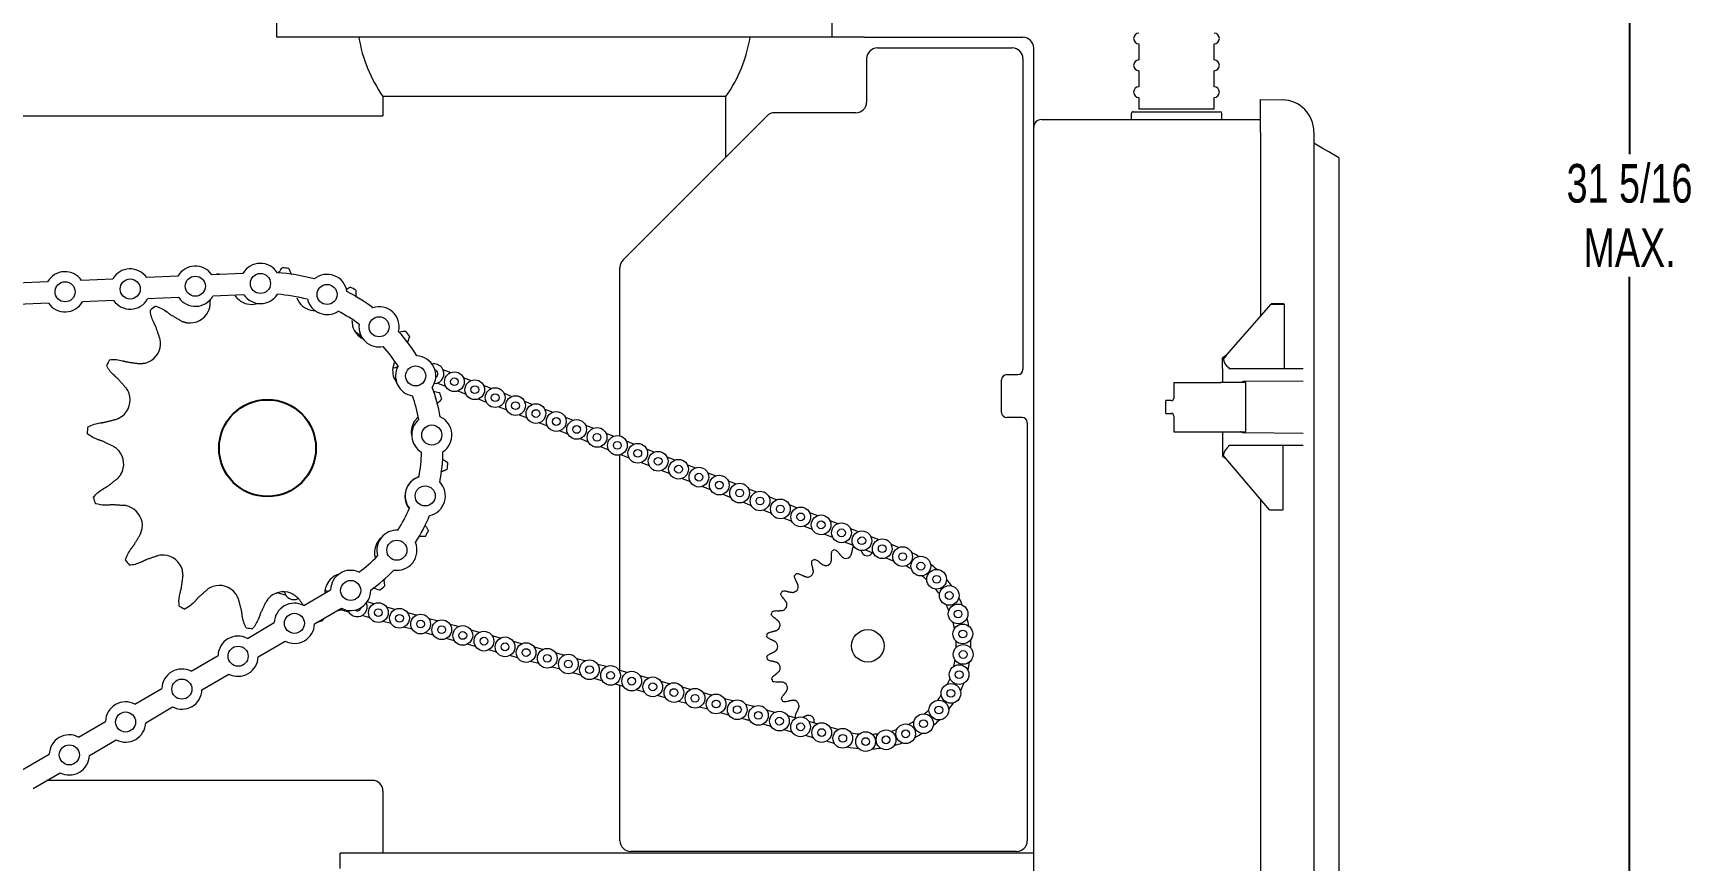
# Model space of a CAD drawing. Header units: inches. Extents: x 1.2 to 26.6, y 5.8 to 19.7.
# Drawn here: x 8.32 to 14.76, y 11.99 to 15.21 of the extents above; entities that cross this region are included whole.
import ezdxf

# ---------------------------------------------------------------- set-up
doc = ezdxf.new("R2010")
doc.units = ezdxf.units.IN
doc.header["$MEASUREMENT"] = 0
doc.header["$PDSIZE"] = -1
doc.layers.add('DIM', color=1, linetype='Continuous')
doc.styles.add('SLDTEXTSTYLE0', font='ARIAL.TTF', dxfattribs={"width": 0.7})
doc.dimstyles.new('SLDDIMSTYLE0', dxfattribs={"dimtxt": 0.15, "dimasz": 0.15, "dimexe": 0, "dimexo": 0.0625, "dimgap": 0.0375, "dimtad": 0, "dimtih": 1, "dimtoh": 1, "dimdec": 3, "dimlfac": 3, "dimrnd": 1e-09, "dimzin": 12, "dimdsep": 46, "dimtxsty": 'SLDTEXTSTYLE0', "dimsah": 1, "dimcen": 0.09, "dimadec": 0, "dimazin": 0, "dimtfac": 1, "dimtdec": 3, "dimtofl": 0, "dimtmove": 0, "dimatfit": 3, "dimfxl": 0, "dimtolj": 1, "dimtzin": 12, "dimarcsym": 0})
doc.dimstyles.new('SLDDIMSTYLE1', dxfattribs={"dimtxt": 0.15, "dimasz": 0.15, "dimexe": 0, "dimexo": 0.0625, "dimgap": 0.0375, "dimtad": 0, "dimtih": 1, "dimtoh": 1, "dimdec": 3, "dimlfac": 3, "dimrnd": 1e-09, "dimzin": 12, "dimdsep": 46, "dimtxsty": 'SLDTEXTSTYLE0', "dimsah": 1, "dimcen": 0.09, "dimadec": 0, "dimazin": 0, "dimlim": 1, "dimtm": 1, "dimtfac": 1, "dimtdec": 3, "dimtofl": 0, "dimtmove": 0, "dimatfit": 3, "dimfxl": 0, "dimtolj": 1, "dimtzin": 12, "dimarcsym": 0})

# ---------------------------------------------------------------- blocks, each defined once
blk = doc.blocks.new('*D7')
at = {"color": 0, "linetype": 'ByBlock', "lineweight": -2}
for p, q in [((10.3387, 19.7197), (3.452, 19.7197)), ((3.452, 19.5697), (3.452, 17.6519)), ((3.452, 15.2541), (3.452, 17.1718)), ((1.2261, 15.1041), (3.452, 15.1041))]:
    blk.add_line(p, q, dxfattribs=at)
at = {"color": 0, "linetype": 'ByBlock'}
for points in [[(3.452, 19.7197), (3.427, 19.5697), (3.477, 19.5697)], [(3.452, 15.1041), (3.427, 15.2541), (3.477, 15.2541)]]:
    blk.add_solid(points, dxfattribs=at)
at = {"layer": 'DEFPOINTS', "color": 0, "linetype": 'ByBlock'}
for p in [(10.4012, 19.7197), (1.1636, 15.1041)]:
    blk.add_point(p, dxfattribs=at)
at = {"color": 0, "linetype": 'ByBlock', "insert": (3.452, 17.4119), "char_height": 0.15, "attachment_point": 5, "style": 'SLDTEXTSTYLE0'}
blk.add_mtext('\\A1;\\S13 7\\/8"^ 12 7\\/8";', dxfattribs=at)
blk = doc.blocks.new('*D9')
at = {"color": 0, "linetype": 'ByBlock', "lineweight": -2}
for p, q in [((11.3413, 19.7197), (14.5199, 19.7197)), ((14.5199, 19.5697), (14.5199, 14.7352)), ((14.5199, 9.4231), (14.5199, 14.2576)), ((13.1474, 9.2731), (14.5199, 9.2731))]:
    blk.add_line(p, q, dxfattribs=at)
at = {"color": 0, "linetype": 'ByBlock'}
for points in [[(14.5199, 19.7197), (14.4949, 19.5697), (14.5449, 19.5697)], [(14.5199, 9.2731), (14.4949, 9.4231), (14.5449, 9.4231)]]:
    blk.add_solid(points, dxfattribs=at)
at = {"layer": 'DEFPOINTS', "color": 0, "linetype": 'ByBlock'}
for p in [(11.2788, 19.7197), (13.0849, 9.2731)]:
    blk.add_point(p, dxfattribs=at)
at = {"color": 0, "linetype": 'ByBlock', "insert": (14.5199, 14.4964), "char_height": 0.15, "attachment_point": 5, "style": 'SLDTEXTSTYLE0'}
blk.add_mtext('31 5/16\\PMAX.', dxfattribs=at)

msp = doc.modelspace()

# ---------------------------------------------------------------- linework, layer by layer
at = {"color": 7, "linetype": 'Continuous', "lineweight": 15}
for p, q in [((11.04548, 15.188989), (9.261303, 15.188989)), ((11.544713, 15.188989), (11.04548, 15.188989)), ((11.544713, 15.188989), (11.554714, 15.188989)), ((11.554714, 15.188989), (12.16238, 15.188989)), ((11.59638, 15.147322), (12.120714, 15.147322)), ((12.204047, 14.839256), (12.204047, 15.147322)), ((11.554714, 15.105655), (11.554714, 14.937322)), ((12.16238, 15.105655), (12.16238, 14.657322)), ((11.00797, 14.958655), (9.674636, 14.958655)), ((8.217636, 14.883656), (9.674636, 14.883656)), ((11.16751, 14.883452), (10.607918, 14.323859)), ((11.513047, 14.895655), (11.196973, 14.895655)), ((12.583521, 14.869189), (12.583521, 14.892522)), ((12.59002, 14.899189), (12.923731, 14.899189)), ((12.90488, 14.909189), (12.613213, 14.909189)), ((12.923731, 14.899189), (12.929047, 14.899189)), ((13.084907, 14.947059), (13.170422, 14.945566)), ((13.084907, 14.818422), (13.084907, 14.947059)), ((12.204047, 13.449801), (12.204047, 14.839256)), ((12.23398, 14.869189), (12.240647, 14.869189)), ((12.240647, 14.869189), (13.084907, 14.869189)), ((13.293241, 14.820585), (13.293241, 14.818422)), ((13.084907, 14.818422), (13.084907, 14.104145)), ((13.293241, 14.818422), (13.293241, 9.401756)), ((12.16238, 14.657322), (12.16238, 13.897655)), ((8.624431, 14.249278), (8.503479, 14.24411)), ((8.877533, 14.260092), (8.756581, 14.254924)), ((9.130636, 14.270906), (9.009684, 14.265738)), ((10.595713, 13.639819), (10.595713, 14.294397)), ((8.371328, 14.238464), (8.250377, 14.233296)), ((8.88109, 14.176834), (8.760139, 14.171666)), ((9.134193, 14.187648), (9.013241, 14.182481)), ((8.374885, 14.155206), (8.253934, 14.150039)), ((8.321085, 14.152908), (8.321115, 14.152891)), ((8.627988, 14.16602), (8.507036, 14.160853)), ((12.952558, 13.952503), (13.126461, 14.151755)), ((13.177959, 14.151755), (13.177959, 13.901755)), ((9.590918, 14.021522), (9.594619, 14.020078)), ((12.952558, 13.952503), (12.938427, 13.943451)), ((12.938427, 13.901029), (12.938427, 13.943451)), ((12.940364, 13.938532), (12.94061, 13.938161)), ((12.940364, 13.938532), (12.94061, 13.938532)), ((12.94061, 13.938532), (12.952699, 13.952503)), ((12.952699, 13.95229), (12.94061, 13.938161)), ((12.94061, 13.938161), (12.94061, 13.938532)), ((12.952558, 13.952503), (12.952699, 13.952503)), ((12.952699, 13.952503), (12.952699, 13.95229)), ((9.728681, 13.906924), (9.73114, 13.905964)), ((9.907649, 13.897903), (9.938726, 13.885773)), ((9.986832, 13.866998), (10.017909, 13.854869)), ((12.079047, 13.730989), (12.079047, 13.857655)), ((12.099047, 13.877655), (12.14238, 13.877655)), ((12.962377, 13.904748), (12.962377, 13.901755)), ((12.962377, 13.901755), (12.96838, 13.901755)), ((12.96838, 13.901755), (12.991714, 13.901755)), ((12.991714, 13.901755), (13.007563, 13.901755)), ((13.007563, 13.901755), (13.250788, 13.901755)), ((13.024353, 13.852142), (13.250788, 13.854118)), ((9.887046, 13.845114), (9.918123, 13.832985)), ((9.966228, 13.81421), (9.997305, 13.80208)), ((10.066014, 13.836093), (10.097091, 13.823964)), ((10.145197, 13.805188), (10.176274, 13.793059)), ((12.748381, 13.847589), (12.748381, 13.786755)), ((12.748381, 13.847589), (12.911714, 13.847589)), ((12.911714, 13.847589), (12.931713, 13.847589)), ((13.02838, 13.847589), (12.931713, 13.847589)), ((10.045411, 13.783305), (10.076488, 13.771175)), ((10.124593, 13.7524), (10.155671, 13.74027)), ((10.22438, 13.774283), (10.255457, 13.762154)), ((10.303562, 13.743378), (10.334639, 13.731249)), ((12.717813, 13.726755), (12.717813, 13.776755)), ((12.731147, 13.776755), (12.717813, 13.776755)), ((12.717813, 13.726755), (12.731147, 13.726755)), ((12.73838, 13.776755), (12.731147, 13.776755)), ((12.731147, 13.726755), (12.73838, 13.726755)), ((10.203776, 13.721495), (10.234853, 13.709366)), ((10.282959, 13.69059), (10.314036, 13.678461)), ((10.362141, 13.659685), (10.393218, 13.647556)), ((10.382745, 13.712474), (10.413822, 13.700344)), ((10.461927, 13.681569), (10.493005, 13.669439)), ((12.159047, 13.710989), (12.099047, 13.710989)), ((12.179047, 13.690989), (12.179047, 12.065841)), ((12.748381, 13.716755), (12.748381, 13.655922)), ((10.441324, 13.62878), (10.472401, 13.616651)), ((10.520507, 13.597875), (10.551584, 13.585746)), ((10.54111, 13.650664), (10.572187, 13.638535)), ((10.620293, 13.619759), (10.65137, 13.60763)), ((12.748381, 13.655922), (12.911714, 13.655922)), ((12.911714, 13.655922), (12.931713, 13.655922)), ((12.931713, 13.655922), (13.02838, 13.655922)), ((12.938435, 13.602482), (12.938435, 13.56002)), ((12.962743, 13.598967), (12.962743, 13.601755)), ((12.96838, 13.601755), (12.962743, 13.601755)), ((12.991714, 13.601755), (12.96838, 13.601755)), ((13.007563, 13.601755), (12.991714, 13.601755)), ((13.250788, 13.601755), (13.007563, 13.601755)), ((13.250788, 13.649393), (13.024353, 13.651369)), ((13.174077, 13.351755), (13.174077, 13.601755)), ((10.595713, 12.727958), (10.595713, 13.565687)), ((10.599689, 13.566971), (10.630766, 13.554841)), ((10.678872, 13.536066), (10.709949, 13.523936)), ((10.699475, 13.588854), (10.730552, 13.576725)), ((10.778658, 13.557949), (10.809735, 13.54582)), ((12.952699, 13.550681), (12.938435, 13.56002)), ((12.952699, 13.550681), (12.940489, 13.565104)), ((13.121093, 13.351755), (12.952699, 13.550681)), ((10.758055, 13.505161), (10.789132, 13.493032)), ((10.837237, 13.474256), (10.868315, 13.462127)), ((10.857841, 13.527044), (10.888917, 13.514915)), ((10.937023, 13.49614), (10.9681, 13.48401)), ((10.91642, 13.443351), (10.947497, 13.431222)), ((10.995603, 13.412446), (11.026679, 13.400317)), ((11.016205, 13.465235), (11.047283, 13.453105)), ((11.095388, 13.43433), (11.126465, 13.4222)), ((11.174571, 13.403425), (11.205648, 13.391296)), ((12.204047, 9.380922), (12.204047, 13.449801)), ((11.074785, 13.381541), (11.105862, 13.369412)), ((11.153968, 13.350637), (11.185045, 13.338507)), ((11.253753, 13.37252), (11.284831, 13.360391)), ((11.332936, 13.341615), (11.364013, 13.329486)), ((13.084907, 13.394501), (13.084907, 10.820812)), ((13.121093, 13.351755), (13.172012, 13.351755)), ((13.174077, 13.351755), (13.172012, 13.351755)), ((11.233151, 13.319732), (11.264227, 13.307602)), ((11.312333, 13.288827), (11.34341, 13.276697)), ((11.412119, 13.31071), (11.443196, 13.298581)), ((11.491301, 13.279805), (11.522379, 13.267676)), ((11.391516, 13.257922), (11.422593, 13.245793)), ((11.470699, 13.227017), (11.501775, 13.214888)), ((11.570484, 13.248901), (11.601561, 13.236771)), ((11.649667, 13.217996), (11.680744, 13.205866)), ((11.549881, 13.196112), (11.580958, 13.183983)), ((11.629064, 13.165207), (11.660141, 13.153078)), ((9.29638, 13.020933), (9.264178, 13.029648)), ((9.366584, 12.980301), (9.471097, 13.041402)), ((9.460512, 13.035214), (9.449367, 13.03823)), ((9.408643, 12.90836), (9.513155, 12.969461)), ((9.542523, 12.954311), (9.510321, 12.963027)), ((9.639375, 12.986802), (9.61319, 12.99389)), ((9.721423, 12.964595), (9.689222, 12.973311)), ((9.803471, 12.942388), (9.771269, 12.951103)), ((9.147883, 12.852443), (9.252396, 12.913544)), ((9.624571, 12.932104), (9.592369, 12.940819)), ((9.706619, 12.909896), (9.674417, 12.918612)), ((9.788666, 12.887689), (9.756465, 12.896405)), ((9.885519, 12.920181), (9.853317, 12.928896)), ((9.967567, 12.897973), (9.935365, 12.906689)), ((9.189942, 12.780502), (9.294454, 12.841603)), ((9.870714, 12.865482), (9.838512, 12.874198)), ((9.952762, 12.843275), (9.92056, 12.851991)), ((10.034809, 12.821068), (10.002608, 12.829783)), ((10.049614, 12.875766), (10.017413, 12.884482)), ((10.131662, 12.853559), (10.099461, 12.862275)), ((10.21371, 12.831352), (10.181508, 12.840067)), ((8.929182, 12.724585), (9.033695, 12.785686)), ((10.116857, 12.79886), (10.084656, 12.807576)), ((10.198905, 12.776653), (10.166704, 12.785369)), ((10.280953, 12.754446), (10.248751, 12.763162)), ((10.295758, 12.809144), (10.263556, 12.81786)), ((10.377806, 12.786937), (10.345604, 12.795653)), ((10.459853, 12.76473), (10.427652, 12.773446)), ((8.971241, 12.652644), (9.075753, 12.713745)), ((10.363001, 12.732239), (10.330799, 12.740954)), ((10.445049, 12.710031), (10.412847, 12.718747)), ((10.527096, 12.687824), (10.494895, 12.69654)), ((10.541901, 12.742523), (10.5097, 12.751238)), ((10.623949, 12.720315), (10.591747, 12.729031)), ((10.705997, 12.698108), (10.673795, 12.706824)), ((8.710482, 12.596727), (8.814994, 12.657828)), ((10.609144, 12.665617), (10.576943, 12.674333)), ((10.595713, 12.065989), (10.595713, 12.669252)), ((10.691192, 12.64341), (10.65899, 12.652125)), ((10.77324, 12.621202), (10.741038, 12.629918)), ((10.788045, 12.675901), (10.755843, 12.684617)), ((10.870092, 12.653694), (10.837891, 12.66241)), ((10.95214, 12.631487), (10.919938, 12.640202)), ((8.75254, 12.524786), (8.857052, 12.585887)), ((10.855288, 12.598995), (10.823086, 12.607711)), ((10.937335, 12.576788), (10.905134, 12.585504)), ((11.034188, 12.609279), (11.001986, 12.617995)), ((11.116236, 12.587072), (11.084034, 12.595788)), ((11.198284, 12.564865), (11.166082, 12.573581)), ((8.491781, 12.468869), (8.596293, 12.52997)), ((11.019383, 12.554581), (10.987181, 12.563297)), ((11.101431, 12.532374), (11.069229, 12.541089)), ((11.183479, 12.510166), (11.151277, 12.518882)), ((11.280331, 12.542658), (11.248129, 12.551373)), ((11.362379, 12.52045), (11.330177, 12.529166)), ((11.444426, 12.498243), (11.412225, 12.506959)), ((8.533839, 12.396928), (8.638351, 12.458029)), ((11.265527, 12.487959), (11.233325, 12.496675)), ((11.347574, 12.465752), (11.315372, 12.474468)), ((11.429622, 12.443545), (11.39742, 12.45226)), ((8.27308, 12.341011), (8.377592, 12.402112)), ((8.315138, 12.26907), (8.41965, 12.33017)), ((9.63297, 12.300322), (8.368595, 12.300322)), ((9.507969, 11.957655), (9.507969, 12.017655)), ((12.204047, 12.017655), (9.507969, 12.017655)), ((12.137381, 12.024322), (10.63738, 12.024322))]:
    msp.add_line(p, q, dxfattribs=at)
msp.add_line((13.177959, 14.151755), (13.126461, 14.151755))
at = {"color": 7, "linetype": 'Continuous', "lineweight": 15, "flags": 128}
for points in [[(13.390712, 14.720481), (13.389905, 14.720946), (13.383448, 14.724674), (13.370542, 14.732126), (13.351194, 14.743296), (13.325421, 14.758176), (13.293241, 14.776756)], [(9.255831, 13.026524), (9.260873, 13.028143), (9.264178, 13.029648)], [(9.495009, 12.958852), (9.507016, 12.961522), (9.517158, 12.967522)]]:
    msp.add_lwpolyline(points, dxfattribs=at)
at = {"color": 7, "linetype": 'Continuous', "lineweight": 15}
for centre, radius in [((8.692285, 14.210472), 0.039), ((8.945387, 14.221286), 0.039), ((9.198489, 14.2321), 0.039), ((8.439182, 14.199658), 0.039), ((9.457424, 14.189369), 0.039), ((9.659579, 14.063555), 0.039), ((9.801834, 13.872612), 0.039), ((9.952477, 13.849991), 0.038333), ((9.952477, 13.849991), 0.015083), ((10.03166, 13.819087), 0.038333), ((10.03166, 13.819087), 0.015083), ((10.110842, 13.788182), 0.038333), ((10.110842, 13.788182), 0.015083), ((10.190025, 13.757277), 0.038333), ((10.190025, 13.757277), 0.015083), ((10.269208, 13.726372), 0.038333), ((10.269208, 13.726372), 0.015083), ((10.34839, 13.695467), 0.038333), ((9.864544, 13.642909), 0.039), ((10.34839, 13.695467), 0.015083), ((10.427573, 13.664562), 0.038333), ((10.427573, 13.664562), 0.015083), ((10.506756, 13.633657), 0.038333), ((10.506756, 13.633657), 0.015083), ((10.585938, 13.602753), 0.038333), ((10.585938, 13.602753), 0.015083), ((10.665121, 13.571848), 0.038333), ((10.665121, 13.571848), 0.015083), ((10.744303, 13.540943), 0.038333), ((10.744303, 13.540943), 0.015083), ((10.823486, 13.510038), 0.038333), ((10.823486, 13.510038), 0.015083), ((10.902669, 13.479133), 0.038333), ((10.902669, 13.479133), 0.015083), ((10.981851, 13.448228), 0.038333), ((9.839049, 13.406169), 0.039), ((10.981851, 13.448228), 0.015083), ((11.061034, 13.417323), 0.038333), ((11.061034, 13.417323), 0.015083), ((11.140217, 13.386419), 0.038333), ((11.140217, 13.386419), 0.015083), ((11.219399, 13.355514), 0.038333), ((11.219399, 13.355514), 0.015083), ((11.298582, 13.324609), 0.038333), ((11.298582, 13.324609), 0.015083), ((11.377765, 13.293704), 0.038333), ((11.377765, 13.293704), 0.015083), ((11.456947, 13.262799), 0.038333), ((11.456947, 13.262799), 0.015083), ((9.728869, 13.195086), 0.039), ((11.53613, 13.231894), 0.038333), ((11.53613, 13.231894), 0.015083), ((11.615312, 13.200989), 0.038333), ((11.615312, 13.200989), 0.015083), ((11.694495, 13.170084), 0.038333), ((11.694495, 13.170084), 0.015083), ((11.765287, 13.133272), 0.038333), ((11.765287, 13.133272), 0.015083), ((11.826606, 13.082216), 0.038333), ((11.826606, 13.082216), 0.015083), ((9.54922, 13.03881), 0.039), ((11.875632, 13.019263), 0.038333), ((11.875632, 13.019263), 0.015083), ((9.656896, 12.952707), 0.038333), ((9.656896, 12.952707), 0.015083), ((9.738944, 12.9305), 0.038333), ((11.910111, 12.947306), 0.038333), ((11.910111, 12.947306), 0.015083), ((9.330519, 12.910952), 0.039), ((9.738944, 12.9305), 0.015083), ((9.820992, 12.908293), 0.038333), ((9.820992, 12.908293), 0.015083), ((9.90304, 12.886086), 0.038333), ((9.90304, 12.886086), 0.015083), ((9.985087, 12.863878), 0.038333), ((11.55918, 12.823389), 0.063167), ((11.92846, 12.869653), 0.038333), ((9.111818, 12.783094), 0.039), ((9.985087, 12.863878), 0.015083), ((10.067135, 12.841671), 0.038333), ((10.067135, 12.841671), 0.015083), ((10.149183, 12.819464), 0.038333), ((10.149183, 12.819464), 0.015083), ((10.231231, 12.797257), 0.038333), ((11.929835, 12.789873), 0.038333), ((11.92846, 12.869653), 0.015083), ((10.231231, 12.797257), 0.015083), ((10.313278, 12.775049), 0.038333), ((10.313278, 12.775049), 0.015083), ((10.395326, 12.752842), 0.038333), ((10.395326, 12.752842), 0.015083), ((10.477374, 12.730635), 0.038333), ((11.929835, 12.789873), 0.015083), ((8.893117, 12.655236), 0.039), ((10.477374, 12.730635), 0.015083), ((10.559422, 12.708428), 0.038333), ((10.559422, 12.708428), 0.015083), ((10.64147, 12.68622), 0.038333), ((10.64147, 12.68622), 0.015083), ((10.723517, 12.664013), 0.038333), ((11.914172, 12.711634), 0.038333), ((11.914172, 12.711634), 0.015083), ((10.723517, 12.664013), 0.015083), ((10.805565, 12.641806), 0.038333), ((10.805565, 12.641806), 0.015083), ((10.887613, 12.619599), 0.038333), ((10.887613, 12.619599), 0.015083), ((10.969661, 12.597392), 0.038333), ((11.882191, 12.638532), 0.038333), ((11.882191, 12.638532), 0.015083), ((8.674417, 12.527378), 0.039), ((10.969661, 12.597392), 0.015083), ((11.051709, 12.575184), 0.038333), ((11.051709, 12.575184), 0.015083), ((11.133756, 12.552977), 0.038333), ((11.133756, 12.552977), 0.015083), ((11.215804, 12.53077), 0.038333), ((11.835363, 12.573927), 0.038333), ((11.835363, 12.573927), 0.015083), ((11.215804, 12.53077), 0.015083), ((11.297852, 12.508563), 0.038333), ((11.297852, 12.508563), 0.015083), ((11.3799, 12.486355), 0.038333), ((11.3799, 12.486355), 0.015083), ((11.461947, 12.464148), 0.038333), ((11.706358, 12.48156), 0.038333), ((11.77584, 12.520789), 0.038333), ((11.77584, 12.520789), 0.015083), ((8.455716, 12.39952), 0.039), ((11.461947, 12.464148), 0.015083), ((11.550603, 12.451321), 0.038333), ((11.550603, 12.451321), 0.015083), ((11.630111, 12.458044), 0.038333), ((11.630111, 12.458044), 0.015083), ((11.706358, 12.48156), 0.015083)]:
    msp.add_circle(centre, radius, dxfattribs=at)
msp.add_circle((9.22597, 13.591989), 0.188333)
for centre, radius, start, end in [((10.135871, 15.280632), 0.5625, 189.3765265, 214.9179749), ((10.546735, 15.280632), 0.5625, 325.0820251, 350.6234735), ((11.59638, 15.105655), 0.041667, 90, 180), ((12.120714, 15.105655), 0.041667, 0, 90), ((12.16238, 15.147322), 0.041667, 0, 90), ((12.613214, 15.184189), 0.020833, 90, 270), ((12.90488, 15.184189), 0.020833, 270, 90), ((12.613214, 15.080022), 0.020833, 90, 270), ((12.90488, 15.080022), 0.020833, 270, 90), ((12.613214, 14.975855), 0.020833, 90, 270), ((12.90488, 14.975855), 0.020833, 270, 90), ((11.196973, 14.853989), 0.041667, 90, 135), ((11.513047, 14.937322), 0.041667, 270, 0), ((12.929047, 14.892522), 0.006667, 0, 90), ((13.168241, 14.820585), 0.125, 0, 89), ((12.23398, 14.839255), 0.029933, 90, 180), ((9.198489, 14.2321), 0.078167, 31.746566, 150.2348167), ((10.63738, 14.294397), 0.041667, 135, 180), ((8.439182, 14.199658), 0.078167, 34.6582139, 150.2348167), ((8.692285, 14.210472), 0.078167, 34.6582139, 150.2348167), ((8.945387, 14.221286), 0.078167, 34.6582139, 150.2348167), ((9.22597, 13.591989), 0.703417, 105.7645248, 106.4987297), ((9.22584, 13.591951), 0.6824, 74.5446145, 86.713529), ((9.22597, 13.591989), 0.703417, 83.2645248, 85.3273031), ((9.457424, 14.189369), 0.078167, 8.1116789, 129.5115776), ((8.945387, 14.221286), 0.078167, 214.6582139, 330.2348167), ((9.198489, 14.2321), 0.078167, 214.6582139, 327.2267019), ((9.22584, 13.591951), 0.599067, 74.9307355, 86.3274081), ((9.22584, 13.591951), 0.6824, 53.1279479, 63.0786419), ((9.22597, 13.591989), 0.703417, 60.7645248, 62.8273031), ((8.439182, 14.199658), 0.078167, 214.6582139, 330.2348167), ((8.692285, 14.210472), 0.078167, 214.6582139, 330.2348167), ((9.22597, 13.591989), 0.703417, 128.2645248, 130.3273031), ((8.924712, 14.157478), 0.079058, 262.2932133, 333.7986146), ((9.164047, 14.229718), 0.079058, 239.7932133, 288.0788865), ((9.412809, 14.204871), 0.079058, 217.2932133, 269.3492945), ((9.457424, 14.189369), 0.078167, 194.0314417, 303.5918148), ((9.22584, 13.591951), 0.599067, 53.5140688, 62.692521), ((9.659579, 14.063555), 0.078167, 346.6950122, 108.0949109), ((9.633127, 14.086717), 0.079058, 194.7932133, 243.126136), ((9.659579, 14.063555), 0.078167, 172.614775, 282.1751481), ((9.22597, 13.591989), 0.703417, 38.2645248, 40.3273031), ((8.731241, 13.999146), 0.079058, 284.7932133, 356.2986146), ((9.556564, 14.004516), 0.038333, 22.557936, 71.5101853), ((9.22584, 13.591951), 0.599067, 32.0974021, 41.2758543), ((9.22584, 13.591951), 0.6824, 31.7112812, 41.6619753), ((9.22597, 13.591989), 0.703417, 150.7645248, 152.8273031), ((9.801834, 13.872612), 0.078167, 325.2783456, 86.6782442), ((9.873295, 13.880896), 0.038333, 271.0499784, 102.1760083), ((9.791458, 13.893246), 0.079057, 172.2932133, 217.3224168), ((9.714929, 13.942706), 0.038333, 267.5269977, 297.198906), ((9.801834, 13.872612), 0.078167, 151.1981083, 260.7584815), ((9.873295, 13.880896), 0.015083, 295.6337112, 77.5922754), ((12.099047, 13.857655), 0.02, 90, 180), ((12.14238, 13.897655), 0.02, 270, 0), ((8.613088, 13.778829), 0.079058, 307.2932133, 18.7986146), ((9.22584, 13.591951), 0.599067, 10.6807355, 19.8591877), ((9.22584, 13.591951), 0.6824, 10.2946145, 20.2453086), ((9.22597, 13.591989), 0.703417, 15.7645248, 17.8273031), ((12.099047, 13.730989), 0.02, 180, 270), ((12.73838, 13.786755), 0.01, 270, 0), ((12.73838, 13.716755), 0.01, 0, 90), ((9.22597, 13.591989), 0.703417, 173.2645248, 175.3273031), ((9.863699, 13.653911), 0.079058, 149.7932133, 193.0219271), ((9.864544, 13.642909), 0.078167, 129.7814417, 239.3418148), ((9.864544, 13.642909), 0.078167, 303.8616789, 65.2615776), ((12.159047, 13.690989), 0.02, 0, 90), ((8.58824, 13.530067), 0.079058, 329.7932133, 41.2986146), ((9.22584, 13.591951), 0.599067, 349.2640688, 358.442521), ((9.22584, 13.591951), 0.6824, 348.8779479, 358.8286419), ((9.22597, 13.591989), 0.703417, 353.2645248, 355.3273031), ((9.838852, 13.405149), 0.079058, 127.2932133, 198.7986146), ((9.839049, 13.406169), 0.078167, 108.364775, 217.9251481), ((9.839049, 13.406169), 0.078167, 282.4450122, 43.8449109), ((9.22597, 13.591989), 0.703417, 195.7645248, 197.8273031), ((8.660481, 13.290732), 0.079058, 352.2932133, 63.7986146), ((9.22584, 13.591951), 0.599067, 327.8474021, 337.0258543), ((9.728869, 13.195086), 0.078167, 86.9481083, 196.5084815), ((9.22584, 13.591951), 0.6824, 327.4612812, 337.4119753), ((9.720698, 13.184831), 0.079058, 132.7981956, 176.2986146), ((9.728869, 13.195086), 0.078167, 261.0283456, 22.4282442), ((9.22597, 13.591989), 0.703417, 330.7645248, 332.8273031), ((9.22597, 13.591989), 0.703417, 218.2645248, 220.3273031), ((8.818812, 13.09726), 0.079058, 14.7932133, 86.2986146), ((9.22584, 13.591951), 0.599067, 306.4307355, 315.6091877), ((11.55918, 12.823389), 0.394802, 121.6990887, 123.3303387), ((11.395541, 13.157622), 0.022275, 265.5613561, 326.6109285), ((11.55918, 12.823389), 0.394802, 108.8419459, 110.4731958), ((11.474018, 13.185655), 0.022275, 252.7042132, 313.7537856), ((11.556765, 13.195523), 0.022275, 239.8470704, 300.8966428), ((11.55918, 12.823389), 0.4005, 60.2042335, 64.8468232), ((9.527227, 13.0265), 0.079058, 108.0180204, 153.7986146), ((9.54922, 13.03881), 0.078167, 65.5314417, 178.0999296), ((9.22584, 13.591951), 0.6824, 306.0446145, 315.9953086), ((11.55918, 12.823389), 0.394802, 134.5562316, 136.1874816), ((11.32527, 13.112829), 0.022275, 278.4184989, 339.4680713), ((11.55918, 12.823389), 0.343833, 60.50814, 64.5429167), ((11.55918, 12.823389), 0.343833, 48.2004477, 52.2352244), ((11.55918, 12.823389), 0.4005, 47.8965412, 52.5391309), ((11.55918, 12.823389), 0.4005, 35.5888489, 40.2314386), ((9.03913, 12.979107), 0.079058, 37.2932133, 108.7986146), ((9.287892, 12.954259), 0.079058, 59.7932133, 131.2986146), ((9.328705, 13.041536), 0.038333, 192.4927873, 295.4888105), ((9.54922, 13.03881), 0.078167, 242.5233269, 1.0115776), ((9.22597, 13.591989), 0.703417, 308.2645248, 310.3273031), ((11.55918, 12.823389), 0.394802, 147.4133744, 149.0446244), ((11.266728, 13.053522), 0.022275, 291.2756418, 352.3252142), ((11.55918, 12.823389), 0.343833, 35.8927554, 39.9275321), ((9.22597, 13.591989), 0.703417, 240.7645248, 242.8273031), ((9.330519, 12.910952), 0.078167, 62.5233269, 178.0999296), ((9.574848, 12.974914), 0.038333, 200.7820433, 22.9288019), ((9.574848, 12.974914), 0.015083, 235.2499545, 348.4608908), ((11.55918, 12.823389), 0.394802, 160.2705173, 161.9017673), ((11.222851, 12.982676), 0.022275, 304.1327846, 5.182357), ((11.55918, 12.823389), 0.343833, 23.5850631, 27.6198398), ((11.55918, 12.823389), 0.4005, 23.2811566, 27.9237463), ((9.22597, 13.591989), 0.703417, 263.2645248, 265.3273031), ((9.330519, 12.910952), 0.078167, 242.5233269, 358.0999296), ((9.22597, 13.591989), 0.703417, 286.2594139, 287.8273031), ((11.195839, 12.903842), 0.022275, 316.9899275, 18.0394999), ((11.55918, 12.823389), 0.343833, 11.2773708, 15.3121475), ((11.55918, 12.823389), 0.4005, 10.9734643, 15.616054), ((9.111818, 12.783094), 0.078167, 62.5233269, 178.0999296), ((11.55918, 12.823389), 0.394802, 173.1276601, 174.7589101), ((11.187046, 12.820974), 0.022275, 329.8470704, 30.8966428), ((11.55918, 12.823389), 0.343833, 358.9696785, 3.0044552), ((11.55918, 12.823389), 0.4005, 358.665772, 3.3083617), ((9.111818, 12.783094), 0.078167, 242.5233269, 358.0999296), ((11.55918, 12.823389), 0.394802, 185.984803, 187.616053), ((11.55918, 12.823389), 0.343833, 346.6619862, 350.6967629), ((11.55918, 12.823389), 0.4005, 346.3580797, 351.0006694), ((8.893117, 12.655236), 0.078167, 62.5233269, 178.0999296), ((11.55918, 12.823389), 0.394802, 198.8419459, 200.4731958), ((11.196914, 12.738226), 0.022275, 342.7042132, 43.7537856), ((11.55918, 12.823389), 0.343833, 334.3542939, 338.3890706), ((8.893117, 12.655236), 0.078167, 242.5233269, 358.0999296), ((11.224947, 12.65975), 0.022275, 355.5613561, 56.6109285), ((11.55918, 12.823389), 0.343833, 322.0466016, 326.0813783), ((11.55918, 12.823389), 0.4005, 334.0503874, 338.6929771), ((8.674417, 12.527378), 0.078167, 62.5233269, 178.0999296), ((11.55918, 12.823389), 0.394802, 211.6990887, 213.3303387), ((11.26974, 12.589479), 0.022275, 8.4184989, 69.4680713), ((11.55918, 12.823389), 0.343833, 309.7389092, 313.773686), ((11.55918, 12.823389), 0.4005, 321.742695, 326.3852848), ((8.674417, 12.527378), 0.078167, 242.5233269, 358.0999296), ((11.55918, 12.823389), 0.394802, 224.5562316, 225.2360776), ((11.329047, 12.530937), 0.022275, 21.2756418, 82.3252142), ((11.55918, 12.823389), 0.343833, 297.4312169, 301.4659937), ((11.55918, 12.823389), 0.4005, 309.4350027, 314.0775925), ((8.455716, 12.39952), 0.078167, 62.5233269, 178.0999296), ((11.55918, 12.823389), 0.343833, 258.9915282, 264.5429167), ((11.55918, 12.823389), 0.343833, 272.8158323, 276.850609), ((11.55918, 12.823389), 0.343833, 285.1235246, 289.1583013), ((11.55918, 12.823389), 0.4005, 284.8196181, 289.4622079), ((11.55918, 12.823389), 0.4005, 297.1273104, 301.7699002), ((8.455716, 12.39952), 0.078167, 242.5233269, 358.0999296), ((11.55918, 12.823389), 0.4005, 258.6876217, 264.8468232), ((11.55918, 12.823389), 0.4005, 272.5119258, 277.1545155), ((9.63297, 12.258655), 0.041667, 0, 90), ((10.63738, 12.065989), 0.041667, 180, 270), ((12.13738, 12.065989), 0.041667, 270, 0)]:
    msp.add_arc(centre, radius, start, end, dxfattribs=at)
for centre, major_axis, ratio, start_param, end_param in [((12.980047, 13.97125), (0.039818, 0.032558), 0.37698773, 2.89012337, 3.15239356), ((12.980047, 13.954497), (-0.001673, 0.05538), 0.75177169, 1.84044764, 2.66348134), ((12.980047, 13.54845), (0.001628, 0.055974), 0.74382986, 0.46734996, 1.29038366), ((12.980047, 13.531519), (0.0397, -0.033422), 0.37851443, 3.13058287, 3.39875331)]:
    msp.add_ellipse(centre, major_axis=major_axis, ratio=ratio, start_param=start_param, end_param=end_param, dxfattribs=at)
for points in [[(9.261303, 15.984656), (9.261303, 15.188989)], [(11.421303, 15.188989), (11.421303, 15.984656)], [(12.613213, 15.163355), (12.613213, 15.100855)], [(12.90488, 15.100855), (12.90488, 15.163355)], [(12.613213, 15.059189), (12.613213, 14.996689)], [(12.90488, 14.996689), (12.90488, 15.059189)], [(9.674636, 14.958655), (9.674636, 14.883656)], [(11.00797, 14.723911), (11.00797, 14.958655)], [(12.613213, 14.955022), (12.613213, 14.909189)], [(12.90488, 14.909189), (12.90488, 14.955022)], [(12.935714, 14.869189), (12.935714, 14.892522)], [(13.390712, 9.499697), (13.390712, 14.720481)], [(9.034862, 14.268948), (9.037003, 14.266905)], [(9.30847, 14.290551), (9.318809, 14.266554)], [(9.098689, 14.186131), (9.107463, 14.174507)], [(9.339404, 14.175517), (9.349916, 14.15697)], [(9.569519, 14.205805), (9.569977, 14.178945)], [(8.834973, 14.121888), (8.849151, 14.110928)], [(8.849151, 14.110928), (8.893563, 14.084815)], [(9.002394, 14.142794), (9.004165, 14.172129)], [(9.107463, 14.174507), (9.124272, 14.161396)], [(8.791816, 14.064008), (8.783878, 14.080073)], [(8.808629, 14.015308), (8.791816, 14.064008)], [(8.893563, 14.084815), (8.91411, 14.079134)], [(9.554075, 14.087689), (9.55669, 14.066532)], [(8.661952, 13.931924), (8.679245, 13.927224)], [(8.679245, 13.927224), (8.73027, 13.920095)], [(8.73027, 13.920095), (8.751427, 13.922709)], [(9.718796, 13.924395), (9.713115, 13.903848)], [(8.64423, 13.861934), (8.630748, 13.873739)], [(8.6784, 13.823375), (8.64423, 13.861934)], [(12.93838, 13.901028), (12.93838, 13.847589)], [(13.02838, 13.655922), (13.02838, 13.847589)], [(8.574798, 13.690207), (8.592573, 13.692483)], [(8.592573, 13.692483), (8.642442, 13.705423)], [(8.642442, 13.705423), (8.660988, 13.715935)], [(9.808488, 13.710496), (9.795376, 13.693687)], [(8.585209, 13.618764), (8.568236, 13.624511)], [(8.631534, 13.596216), (8.585209, 13.618764)], [(12.93838, 13.655922), (12.93838, 13.602483)], [(8.60233, 13.442443), (8.643451, 13.473482)], [(8.643451, 13.473482), (8.656563, 13.490291)], [(9.809497, 13.478555), (9.790951, 13.468043)], [(9.814778, 13.479925), (9.809497, 13.478555)], [(9.924532, 13.509488), (9.899756, 13.498813)], [(8.586778, 13.433538), (8.60233, 13.442443)], [(8.623738, 13.371517), (8.605857, 13.370331)], [(8.675165, 13.368413), (8.623738, 13.371517)], [(9.773539, 13.360603), (9.776776, 13.35695)], [(8.733143, 13.259582), (8.738824, 13.28013)], [(8.69607, 13.200992), (8.70703, 13.21517)], [(8.70703, 13.21517), (8.733143, 13.259582)], [(9.839786, 13.24844), (9.81331, 13.247988)], [(8.753951, 13.157836), (8.737885, 13.149897)], [(8.802651, 13.174648), (8.753951, 13.157836)], [(11.368191, 13.150749), (11.372489, 13.146774)], [(11.372489, 13.146774), (11.385508, 13.137735)], [(11.417403, 13.15335), (11.418248, 13.169177)], [(11.418248, 13.169177), (11.417744, 13.175009)], [(11.445824, 13.18504), (11.449129, 13.180208)], [(11.449129, 13.180208), (11.459811, 13.168499)], [(11.494381, 13.176626), (11.498727, 13.191868)], [(11.498727, 13.191868), (11.499533, 13.197666)], [(11.531288, 13.195751), (11.539097, 13.181958)], [(11.574608, 13.182189), (11.57654, 13.185707)], [(8.890734, 13.045264), (8.897864, 13.096289)], [(8.897864, 13.096289), (8.895249, 13.117446)], [(11.300136, 13.100042), (11.30521, 13.097123)], [(11.30521, 13.097123), (11.319914, 13.091208)], [(11.344837, 13.129147), (11.343047, 13.134721)], [(11.347535, 13.113529), (11.344837, 13.129147)], [(8.886035, 13.027971), (8.890734, 13.045264)], [(8.994583, 13.044419), (8.956024, 13.01025)], [(9.112536, 13.008461), (9.102023, 13.027007)], [(9.344477, 13.00947), (9.327667, 13.022582)], [(9.449545, 13.041184), (9.44877, 13.028349)], [(11.245069, 13.035463), (11.250666, 13.033746)], [(11.250666, 13.033746), (11.266317, 13.031251)], [(11.282173, 13.073785), (11.279188, 13.078821)], [(11.288279, 13.059159), (11.282173, 13.073785)], [(8.956024, 13.01025), (8.944219, 12.996767)], [(9.125475, 12.958592), (9.112536, 13.008461)], [(9.127751, 12.940817), (9.125475, 12.958592)], [(9.199194, 12.951228), (9.193448, 12.934255)], [(9.221742, 12.997553), (9.199194, 12.951228)], [(9.366468, 12.980335), (9.344477, 13.00947)], [(11.205754, 12.96025), (11.211592, 12.959821)], [(11.211592, 12.959821), (11.227406, 12.960871)], [(11.233399, 13.005867), (11.229369, 13.010112)], [(11.242607, 12.992966), (11.233399, 13.005867)], [(11.200963, 12.928799), (11.196088, 12.932041)], [(11.212809, 12.91827), (11.200963, 12.928799)], [(11.186488, 12.846445), (11.181014, 12.848521)], [(11.184161, 12.878173), (11.189948, 12.879055)], [(11.200381, 12.838817), (11.186488, 12.846445)], [(11.189948, 12.879055), (11.205132, 12.883598)], [(11.181372, 12.79335), (11.186819, 12.795497)], [(11.190702, 12.762935), (11.184903, 12.763741)], [(11.186819, 12.795497), (11.200611, 12.803305)], [(11.205943, 12.758589), (11.190702, 12.762935)], [(11.197529, 12.710033), (11.20236, 12.713338)], [(11.20236, 12.713338), (11.21407, 12.724019)], [(11.213392, 12.682457), (11.20756, 12.681952)], [(11.229219, 12.681611), (11.213392, 12.682457)], [(11.23182, 12.6324), (11.235795, 12.636697)], [(11.235795, 12.636697), (11.244835, 12.649717)], [(11.253422, 12.609045), (11.247848, 12.607255)], [(11.26904, 12.611743), (11.253422, 12.609045)], [(11.282527, 12.564344), (11.285446, 12.569418)], [(11.285446, 12.569418), (11.291361, 12.584122)], [(11.308784, 12.546381), (11.306978, 12.545311)], [(11.32341, 12.552487), (11.308784, 12.546381)], [(11.350236, 12.523737), (11.351318, 12.530526)], [(9.674636, 12.258655), (9.674636, 12.017655)]]:
    msp.add_open_spline(points, degree=1, dxfattribs=at)
for points, knots in [([(12.59002, 14.899189), (12.589987, 14.899189), (12.589478, 14.899186), (12.588245, 14.899026), (12.586444, 14.898241), (12.584827, 14.896724), (12.583732, 14.894747), (12.583591, 14.893264), (12.583521, 14.892522)], [0, 0, 0, 0, 0.00968663, 0.15130654, 0.36628818, 0.5783812, 0.7891767, 1, 1, 1, 1]), ([(9.269199, 14.272882), (9.272743, 14.278692), (9.277055, 14.285761), (9.282332, 14.291964), (9.283272, 14.293068)], [0, 0, 0, 0, 0.82189483, 1, 1, 1, 1]), ([(9.532028, 14.208211), (9.535712, 14.21088), (9.5406, 14.214422), (9.545897, 14.217111), (9.547202, 14.217773)], [0, 0, 0, 0, 0.75369343, 1, 1, 1, 1]), ([(8.783878, 14.080073), (8.780846, 14.087106), (8.774686, 14.101393), (8.771631, 14.117818), (8.77087, 14.126828), (8.770751, 14.128246)], [0, 0, 0, 0, 0.44957304, 0.91336091, 1, 1, 1, 1]), ([(8.790348, 14.144284), (8.798339, 14.14164), (8.814057, 14.13644), (8.828079, 14.126684), (8.834973, 14.121888)], [0, 0, 0, 0, 0.50836975, 1, 1, 1, 1]), ([(8.995646, 14.122571), (8.997372, 14.126471), (9.000266, 14.13301), (9.001782, 14.139981), (9.002394, 14.142794)], [0, 0, 0, 0, 0.5964444, 1, 1, 1, 1]), ([(9.735325, 14.04236), (9.742855, 14.044188), (9.751792, 14.046358), (9.760808, 14.047092), (9.762227, 14.047208)], [0, 0, 0, 0, 0.84258445, 1, 1, 1, 1]), ([(8.810134, 13.994042), (8.810236, 13.998306), (8.810407, 14.005454), (8.80914, 14.012474), (8.808629, 14.015308)], [0, 0, 0, 0, 0.59644027, 1, 1, 1, 1]), ([(9.778265, 14.02761), (9.775948, 14.019498), (9.773459, 14.010786), (9.768483, 14.003001), (9.768141, 14.002465)], [0, 0, 0, 0, 0.93119564, 1, 1, 1, 1]), ([(8.612153, 13.935538), (8.6211, 13.936165), (8.637627, 13.937325), (8.654303, 13.933622), (8.661952, 13.931924)], [0, 0, 0, 0, 0.54129618, 1, 1, 1, 1]), ([(8.630748, 13.873739), (8.625269, 13.879062), (8.614139, 13.889874), (8.605019, 13.903873), (8.600857, 13.911922), (8.600186, 13.913221)], [0, 0, 0, 0, 0.44842738, 0.91095276, 1, 1, 1, 1]), ([(8.687928, 13.804304), (8.686391, 13.808282), (8.683814, 13.814952), (8.679957, 13.820953), (8.6784, 13.823375)], [0, 0, 0, 0, 0.59640469, 1, 1, 1, 1]), ([(9.870766, 13.812782), (9.877791, 13.811683), (9.886246, 13.810361), (9.894257, 13.807776), (9.895612, 13.807339)], [0, 0, 0, 0, 0.83088308, 1, 1, 1, 1]), ([(13.024353, 13.852142), (13.021434, 13.851662), (13.016576, 13.850863), (13.012018, 13.848523), (13.010198, 13.847589)], [0, 0, 0, 0, 0.60079302, 1, 1, 1, 1]), ([(9.902929, 13.783096), (9.897682, 13.776489), (9.892038, 13.769381), (9.884447, 13.764084), (9.883912, 13.76371)], [0, 0, 0, 0, 0.92950559, 1, 1, 1, 1]), ([(8.527407, 13.67449), (8.535664, 13.678594), (8.550505, 13.685971), (8.567332, 13.688905), (8.574798, 13.690207)], [0, 0, 0, 0, 0.55637768, 1, 1, 1, 1]), ([(8.568236, 13.624511), (8.561131, 13.627334), (8.546698, 13.63307), (8.532918, 13.642516), (8.525998, 13.648356), (8.52489, 13.649292)], [0, 0, 0, 0, 0.44879949, 0.91173229, 1, 1, 1, 1]), ([(8.647634, 13.582243), (8.644692, 13.58533), (8.639758, 13.590506), (8.633899, 13.594574), (8.631534, 13.596216)], [0, 0, 0, 0, 0.596413447, 1, 1, 1, 1]), ([(13.007563, 13.657149), (13.007598, 13.657132), (13.008601, 13.65663), (13.011451, 13.65522), (13.016889, 13.652569), (13.021605, 13.651811), (13.024353, 13.651369)], [0, 0, 0, 0, 0.00638158, 0.1846405, 0.52477722, 1, 1, 1, 1]), ([(9.90548, 13.549686), (9.91177, 13.545855), (9.919319, 13.541256), (9.925944, 13.535625), (9.927049, 13.534686)], [0, 0, 0, 0, 0.83315817, 1, 1, 1, 1]), ([(8.54901, 13.400881), (8.554511, 13.407252), (8.56533, 13.419783), (8.579709, 13.429005), (8.586778, 13.433538)], [0, 0, 0, 0, 0.50837316, 1, 1, 1, 1]), ([(8.605857, 13.370331), (8.5982, 13.370221), (8.582643, 13.369998), (8.566298, 13.373461), (8.557683, 13.376206), (8.556328, 13.376638)], [0, 0, 0, 0, 0.44957842, 0.91337526, 1, 1, 1, 1]), ([(8.695387, 13.361666), (8.691487, 13.363392), (8.684948, 13.366285), (8.677978, 13.367802), (8.675165, 13.368413)], [0, 0, 0, 0, 0.596443065, 1, 1, 1, 1]), ([(9.764011, 13.379673), (9.765548, 13.375695), (9.768126, 13.369026), (9.771982, 13.363025), (9.773539, 13.360603)], [0, 0, 0, 0, 0.59640469, 1, 1, 1, 1]), ([(9.837255, 13.293334), (9.841705, 13.287247), (9.847033, 13.279959), (9.851086, 13.272058), (9.851754, 13.270756)], [0, 0, 0, 0, 0.83518166, 1, 1, 1, 1]), ([(11.499533, 13.197666), (11.500394, 13.201775), (11.501419, 13.206666), (11.504164, 13.210648), (11.504603, 13.211284)], [0, 0, 0, 0, 0.84023964, 1, 1, 1, 1]), ([(8.673674, 13.156367), (8.676318, 13.164358), (8.681519, 13.180076), (8.691274, 13.194098), (8.69607, 13.200992)], [0, 0, 0, 0, 0.50837127, 1, 1, 1, 1]), ([(8.737885, 13.149897), (8.730852, 13.146865), (8.716565, 13.140706), (8.70014, 13.13765), (8.69113, 13.13689), (8.689712, 13.13677)], [0, 0, 0, 0, 0.44957311, 0.91336104, 1, 1, 1, 1]), ([(8.823916, 13.176153), (8.819652, 13.176255), (8.812504, 13.176426), (8.805484, 13.175159), (8.802651, 13.174648)], [0, 0, 0, 0, 0.59643614, 1, 1, 1, 1]), ([(9.641806, 13.189935), (9.641703, 13.185672), (9.641532, 13.178524), (9.642799, 13.171503), (9.64331, 13.16867)], [0, 0, 0, 0, 0.59643397, 1, 1, 1, 1]), ([(11.343047, 13.134721), (11.342141, 13.138793), (11.340758, 13.145011), (11.341868, 13.151138), (11.342251, 13.153252)], [0, 0, 0, 0, 0.65485345, 1, 1, 1, 1]), ([(11.351729, 13.159294), (11.353708, 13.158779), (11.359731, 13.157212), (11.364793, 13.153345), (11.368191, 13.150749)], [0, 0, 0, 0, 0.32871097, 1, 1, 1, 1]), ([(11.41414, 13.145364), (11.414986, 13.146823), (11.416446, 13.149342), (11.41712, 13.152164), (11.417403, 13.15335)], [0, 0, 0, 0, 0.57968142, 1, 1, 1, 1]), ([(11.417744, 13.175009), (11.417767, 13.179181), (11.417802, 13.185551), (11.420247, 13.191277), (11.421091, 13.193253)], [0, 0, 0, 0, 0.654868799, 1, 1, 1, 1]), ([(11.431676, 13.197034), (11.433491, 13.196092), (11.439014, 13.193224), (11.443089, 13.188327), (11.445824, 13.18504)], [0, 0, 0, 0, 0.32871391, 1, 1, 1, 1]), ([(11.459811, 13.168499), (11.461867, 13.167072), (11.464262, 13.165411), (11.467007, 13.164514), (11.467395, 13.164387)], [0, 0, 0, 0, 0.85846034, 1, 1, 1, 1]), ([(11.489423, 13.169566), (11.490572, 13.1708), (11.492556, 13.172931), (11.493841, 13.175532), (11.494381, 13.176626)], [0, 0, 0, 0, 0.57964314, 1, 1, 1, 1]), ([(11.539097, 13.181958), (11.540784, 13.18011), (11.542749, 13.177957), (11.545225, 13.176472), (11.545576, 13.176262)], [0, 0, 0, 0, 0.85838028, 1, 1, 1, 1]), ([(11.568203, 13.176409), (11.569599, 13.177357), (11.572007, 13.178992), (11.573838, 13.181242), (11.574608, 13.182189)], [0, 0, 0, 0, 0.57958517, 1, 1, 1, 1]), ([(9.676384, 13.082414), (9.678194, 13.074957), (9.680346, 13.066092), (9.681073, 13.057151), (9.681189, 13.055731)], [0, 0, 0, 0, 0.84129709, 1, 1, 1, 1]), ([(11.279188, 13.078821), (11.277399, 13.082589), (11.274667, 13.088344), (11.274385, 13.094563), (11.274288, 13.09671)], [0, 0, 0, 0, 0.65482835, 1, 1, 1, 1]), ([(11.282184, 13.10471), (11.284228, 13.104648), (11.290449, 13.10446), (11.296245, 13.101817), (11.300136, 13.100042)], [0, 0, 0, 0, 0.32869548, 1, 1, 1, 1]), ([(11.319914, 13.091208), (11.322385, 13.090815), (11.325264, 13.090357), (11.328126, 13.09074), (11.328531, 13.090794)], [0, 0, 0, 0, 0.85846774, 1, 1, 1, 1]), ([(11.34613, 13.105016), (11.346631, 13.106628), (11.347493, 13.109408), (11.347522, 13.112309), (11.347535, 13.113529)], [0, 0, 0, 0, 0.57968852, 1, 1, 1, 1]), ([(11.385508, 13.137735), (11.38783, 13.136801), (11.390535, 13.135714), (11.39341, 13.135451), (11.393817, 13.135414)], [0, 0, 0, 0, 0.85851401, 1, 1, 1, 1]), ([(8.882421, 12.978173), (8.881813, 12.991249), (8.881041, 13.007874), (8.885156, 13.024436), (8.886035, 13.027971)], [0, 0, 0, 0, 0.7865561, 1, 1, 1, 1]), ([(9.013654, 13.053947), (9.009676, 13.05241), (9.003007, 13.049833), (8.997005, 13.045976), (8.994583, 13.044419)], [0, 0, 0, 0, 0.59640881, 1, 1, 1, 1]), ([(9.456292, 13.061406), (9.454567, 13.057506), (9.451673, 13.050968), (9.450157, 13.043997), (9.449545, 13.041184)], [0, 0, 0, 0, 0.596439033, 1, 1, 1, 1]), ([(9.661591, 13.039694), (9.653464, 13.041971), (9.645189, 13.04429), (9.637793, 13.048968), (9.637661, 13.049052)], [0, 0, 0, 0, 0.98213931, 1, 1, 1, 1]), ([(11.229369, 13.010112), (11.226786, 13.013388), (11.222843, 13.018391), (11.221184, 13.024392), (11.220611, 13.026463)], [0, 0, 0, 0, 0.65484689, 1, 1, 1, 1]), ([(11.226528, 13.036019), (11.228536, 13.036414), (11.234642, 13.037615), (11.240881, 13.036327), (11.245069, 13.035463)], [0, 0, 0, 0, 0.3287263, 1, 1, 1, 1]), ([(11.266317, 13.031251), (11.268814, 13.031418), (11.271723, 13.031612), (11.274428, 13.032622), (11.274811, 13.032765)], [0, 0, 0, 0, 0.85851065, 1, 1, 1, 1]), ([(11.288804, 13.050547), (11.288933, 13.05223), (11.289155, 13.055132), (11.288538, 13.057967), (11.288279, 13.059159)], [0, 0, 0, 0, 0.57968738, 1, 1, 1, 1]), ([(8.944219, 12.996767), (8.938388, 12.990745), (8.926506, 12.978473), (8.912082, 12.970344), (8.904737, 12.966205)], [0, 0, 0, 0, 0.49076926, 1, 1, 1, 1]), ([(9.235715, 13.013653), (9.232628, 13.010711), (9.227453, 13.005778), (9.223384, 12.999918), (9.221742, 12.997553)], [0, 0, 0, 0, 0.59641631, 1, 1, 1, 1]), ([(11.187555, 12.956666), (11.190084, 12.957746), (11.195825, 12.960197), (11.202192, 12.960231), (11.205754, 12.96025)], [0, 0, 0, 0, 0.44059164, 1, 1, 1, 1]), ([(11.227406, 12.960871), (11.229803, 12.96159), (11.232596, 12.962427), (11.235009, 12.964013), (11.23535, 12.964238)], [0, 0, 0, 0, 0.85841232, 1, 1, 1, 1]), ([(11.245035, 12.984688), (11.244787, 12.986357), (11.244358, 12.989236), (11.243125, 12.991862), (11.242607, 12.992966)], [0, 0, 0, 0, 0.579653949, 1, 1, 1, 1]), ([(9.143469, 12.893426), (9.139805, 12.900684), (9.132346, 12.915458), (9.1293, 12.932266), (9.127751, 12.940817)], [0, 0, 0, 0, 0.49125072, 1, 1, 1, 1]), ([(9.193448, 12.934255), (9.187251, 12.920273), (9.180347, 12.904695), (9.169753, 12.892191), (9.168667, 12.890909)], [0, 0, 0, 0, 0.89746824, 1, 1, 1, 1]), ([(9.443001, 12.928447), (9.442877, 12.927769), (9.442493, 12.925673), (9.441793, 12.923689), (9.44132, 12.922347)], [0, 0, 0, 0, 0.32370467, 1, 1, 1, 1]), ([(11.196088, 12.932041), (11.192841, 12.93466), (11.187883, 12.93866), (11.18493, 12.944141), (11.183911, 12.946033)], [0, 0, 0, 0, 0.65486023, 1, 1, 1, 1]), ([(11.205132, 12.883598), (11.207309, 12.884831), (11.209846, 12.886268), (11.211844, 12.888352), (11.212127, 12.888647)], [0, 0, 0, 0, 0.85841833, 1, 1, 1, 1]), ([(11.217019, 12.91074), (11.216406, 12.912311), (11.215347, 12.915023), (11.21356, 12.917309), (11.212809, 12.91827)], [0, 0, 0, 0, 0.57960954, 1, 1, 1, 1]), ([(11.181014, 12.848521), (11.177265, 12.850352), (11.171542, 12.853148), (11.167443, 12.857835), (11.166029, 12.859453)], [0, 0, 0, 0, 0.65488455, 1, 1, 1, 1]), ([(11.167215, 12.87063), (11.169724, 12.872424), (11.174808, 12.87606), (11.181016, 12.877463), (11.184161, 12.878173)], [0, 0, 0, 0, 0.49351181, 1, 1, 1, 1]), ([(11.20616, 12.832412), (11.205212, 12.833807), (11.203577, 12.836215), (11.201327, 12.838047), (11.200381, 12.838817)], [0, 0, 0, 0, 0.57962351, 1, 1, 1, 1]), ([(11.16653, 12.782225), (11.167853, 12.783785), (11.171878, 12.788531), (11.177559, 12.791415), (11.181372, 12.79335)], [0, 0, 0, 0, 0.328713102, 1, 1, 1, 1]), ([(11.184903, 12.763741), (11.180841, 12.764692), (11.174639, 12.766144), (11.1696, 12.769802), (11.167861, 12.771064)], [0, 0, 0, 0, 0.654866771, 1, 1, 1, 1]), ([(11.200611, 12.803305), (11.202459, 12.804992), (11.204612, 12.806958), (11.206097, 12.809434), (11.206307, 12.809785)], [0, 0, 0, 0, 0.85837783, 1, 1, 1, 1]), ([(11.213003, 12.753631), (11.211768, 12.754781), (11.209638, 12.756765), (11.207037, 12.758049), (11.205943, 12.758589)], [0, 0, 0, 0, 0.57961718, 1, 1, 1, 1]), ([(11.185534, 12.695884), (11.186477, 12.6977), (11.189345, 12.703222), (11.194242, 12.707297), (11.197529, 12.710033)], [0, 0, 0, 0, 0.32870914, 1, 1, 1, 1]), ([(11.21407, 12.724019), (11.215497, 12.726075), (11.217159, 12.728471), (11.218055, 12.731216), (11.218181, 12.731604)], [0, 0, 0, 0, 0.8584602, 1, 1, 1, 1]), ([(11.20756, 12.681952), (11.203388, 12.681975), (11.197018, 12.682011), (11.191292, 12.684456), (11.189315, 12.685299)], [0, 0, 0, 0, 0.654861176, 1, 1, 1, 1]), ([(11.223275, 12.615937), (11.22379, 12.617917), (11.225357, 12.623939), (11.229224, 12.629002), (11.23182, 12.6324)], [0, 0, 0, 0, 0.328703438, 1, 1, 1, 1]), ([(11.237206, 12.678348), (11.235746, 12.679195), (11.233227, 12.680655), (11.230405, 12.681328), (11.229219, 12.681611)], [0, 0, 0, 0, 0.57973799, 1, 1, 1, 1]), ([(11.244835, 12.649717), (11.245768, 12.652039), (11.246855, 12.654744), (11.247118, 12.657619), (11.247155, 12.658026)], [0, 0, 0, 0, 0.858477928, 1, 1, 1, 1]), ([(11.247848, 12.607255), (11.243776, 12.60635), (11.237558, 12.604967), (11.231432, 12.606076), (11.229317, 12.606459)], [0, 0, 0, 0, 0.65484973, 1, 1, 1, 1]), ([(11.277552, 12.610339), (11.275941, 12.610839), (11.273161, 12.611702), (11.27026, 12.611731), (11.26904, 12.611743)], [0, 0, 0, 0, 0.579711952, 1, 1, 1, 1]), ([(11.27786, 12.546392), (11.277921, 12.548437), (11.278108, 12.554657), (11.280752, 12.560453), (11.282527, 12.564344)], [0, 0, 0, 0, 0.3286997, 1, 1, 1, 1]), ([(11.291361, 12.584122), (11.291754, 12.586594), (11.292212, 12.589473), (11.291829, 12.592335), (11.291775, 12.59274)], [0, 0, 0, 0, 0.85849597, 1, 1, 1, 1]), ([(11.332022, 12.553012), (11.330339, 12.553141), (11.327437, 12.553364), (11.324602, 12.552747), (11.32341, 12.552487)], [0, 0, 0, 0, 0.57969557, 1, 1, 1, 1]), ([(11.351318, 12.530526), (11.351152, 12.533023), (11.350958, 12.535932), (11.349947, 12.538637), (11.349804, 12.539019)], [0, 0, 0, 0, 0.85847675, 1, 1, 1, 1])]:
    msp.add_open_spline(points, degree=3, knots=knots, dxfattribs=at)

# ---------------------------------------------------------------- dimensions: what is measured, and where the dimension line sits
at = {"layer": 'DIM'}
dim = msp.add_linear_dim(base=(3.452, 15.104072), p1=(10.401234, 19.719655), p2=(1.163636, 15.104072), angle=90, dimstyle='SLDDIMSTYLE1', override={"dimdec": 4, "dimlunit": 5, "dimfrac": 2}, dxfattribs=at)
dim.commit()
dim.dimension.update_dxf_attribs({"geometry": '*D7', "text_midpoint": (3.452, 17.411864)})
dim = msp.add_linear_dim(base=(14.519921, 9.273119), p1=(11.278803, 19.719655), p2=(13.084908, 9.273119), angle=90, text='<>\\PMAX.', dimstyle='SLDDIMSTYLE0', override={"dimdec": 4, "dimlunit": 5, "dimfrac": 2}, dxfattribs=at)
dim.commit()
dim.dimension.update_dxf_attribs({"geometry": '*D9', "text_midpoint": (14.519921, 14.496387)})

doc.saveas('drawing.dxf')
